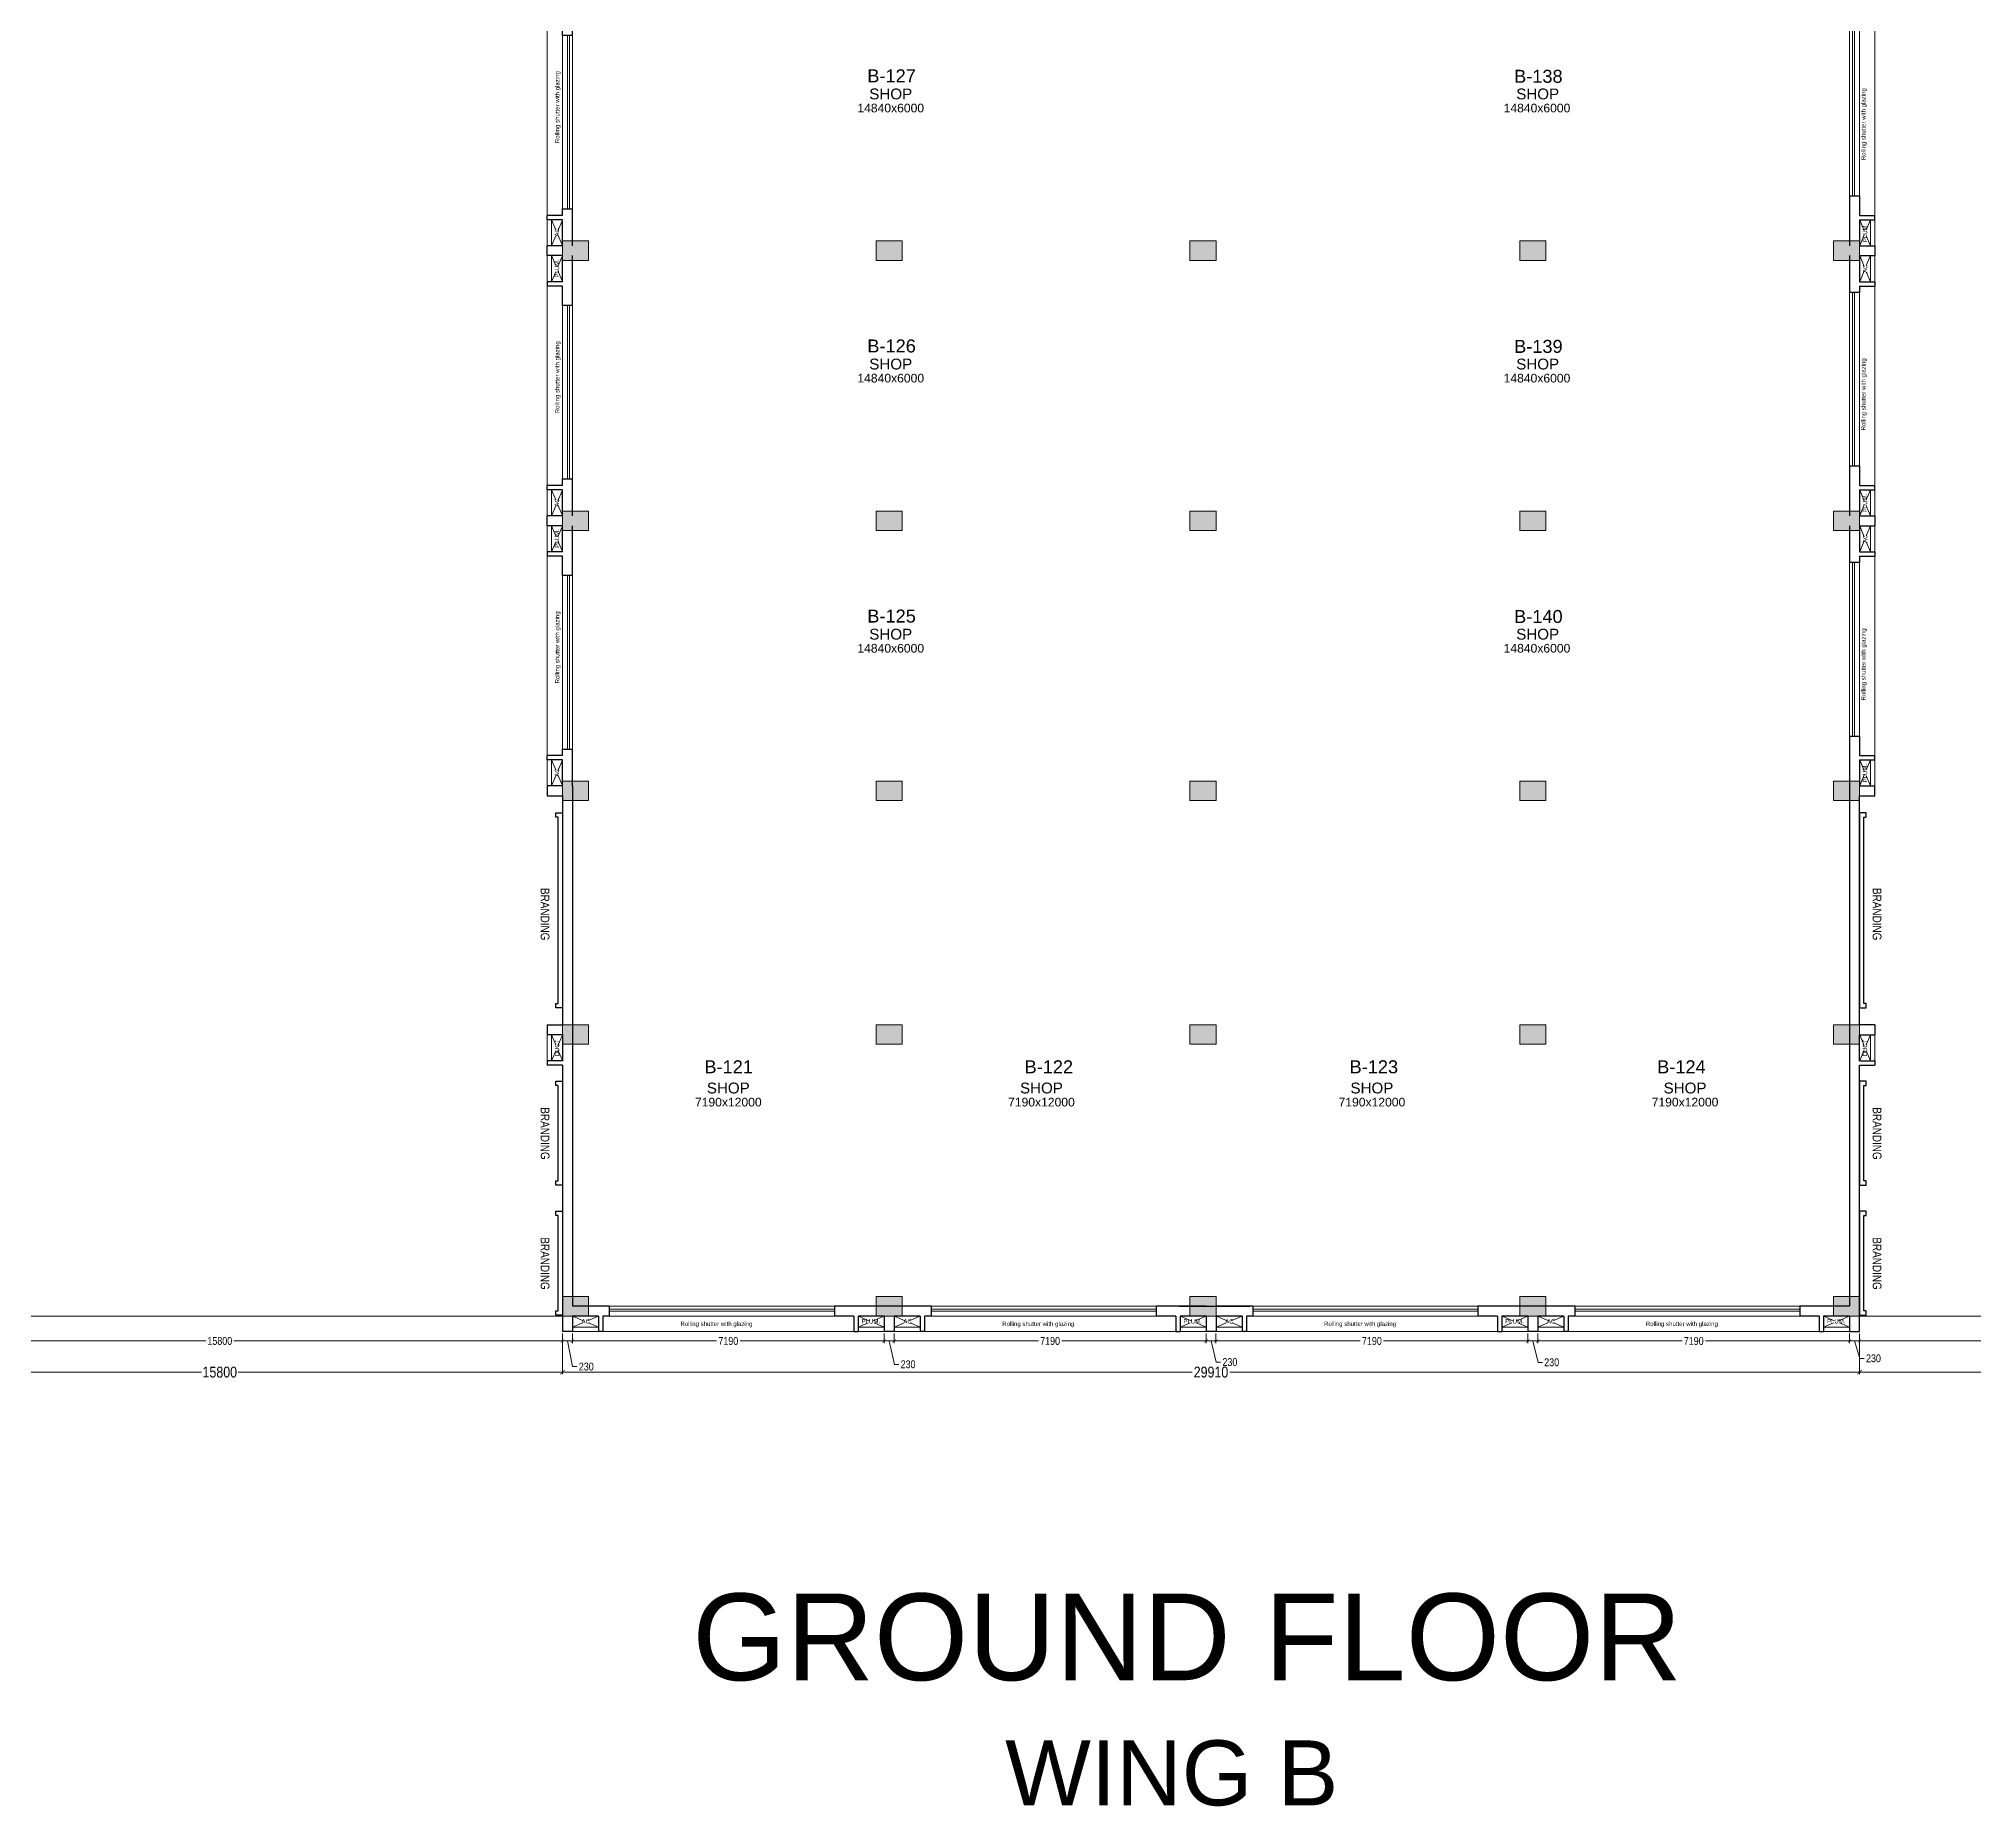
# Model space of a CAD drawing. Header units: metres. Extents: x 9819 to 10514, y 4405 to 4599.
# Drawn here: x 9952.47 to 9997.07, y 4507.33 to 4548.1 of the extents above; entities that cross this region are included whole.
import ezdxf
from ezdxf.enums import TextEntityAlignment as Align

# ---------------------------------------------------------------- set-up
doc = ezdxf.new("R2010")
doc.units = ezdxf.units.M
doc.header["$MEASUREMENT"] = 0
doc.header["$PDMODE"] = 35
doc.header["$PDSIZE"] = 0.3
doc.linetypes.add('HIDDEN', pattern=[0.375, 0.25, -0.125])
doc.layers.add('A_COL. NO', color=4, linetype='Continuous')
doc.layers.add('A_SIGNAGE', color=171, linetype='Continuous')
for name, color, linetype, lineweight in [('A_COMMENTS', 3, 'Continuous', 0), ('A_DOOR-WIN', 23, 'Continuous', 9), ('A_DOTTED', 8, 'HIDDEN', 0), ('A_EXT DIM', 7, 'Continuous', 5), ('A_LEDGE', 252, 'Continuous', 15), ('A_SHOP NO.', 113, 'Continuous', 5), ('A_SILL 0.09', 9, 'Continuous', 9), ('A_SILL 0.25', 25, 'Continuous', 15), ('A_STAIRS', 21, 'Continuous', 9), ('A_TEXT', 7, 'Continuous', 5), ('A_WALL', 7, 'Continuous', 30), ('COLUMN-FINAL', 210, 'Continuous', 20)]:
    doc.layers.add(name, color=color, linetype=linetype, lineweight=lineweight)
doc.layers.get('A_COL. NO').off()
doc.styles.add('A', font='ARIALN.TTF')
doc.styles.get("Standard").update_dxf_attribs({"font": 'arial.ttf'})
doc.dimstyles.new('DIM IN MM', dxfattribs={"dimtxt": 0.18, "dimasz": 0.075, "dimexe": 0.05, "dimexo": 0.05, "dimgap": 0.05, "dimtad": 0, "dimdec": 0, "dimlfac": 1000, "dimzin": 3, "dimdsep": 46, "dimtxsty": 'A', "dimblk1": 'ARCHTICK', "dimblk2": 'ARCHTICK', "dimsah": 1, "dimcen": 0, "dimclrd": 256, "dimclre": 256, "dimclrt": 256, "dimadec": 0, "dimazin": 0, "dimtfac": 1, "dimtdec": 0, "dimtofl": 0, "dimtmove": 1, "dimatfit": 3, "dimfxl": 1, "dimtolj": 1, "dimtzin": 0, "dimlwd": -1, "dimlwe": -1, "dimarcsym": 0})
doc.dimstyles.new('DIM IN MM LARGE', dxfattribs={"dimtxt": 0.25, "dimasz": 0.1, "dimexe": 0.05, "dimexo": 0.05, "dimgap": 0.05, "dimtad": 0, "dimdec": 0, "dimlfac": 1000, "dimzin": 3, "dimdsep": 46, "dimtxsty": 'A', "dimblk1": 'ARCHTICK', "dimblk2": 'ARCHTICK', "dimsah": 1, "dimcen": 0, "dimclrd": 256, "dimclre": 256, "dimclrt": 256, "dimadec": 0, "dimazin": 0, "dimtfac": 1, "dimtdec": 0, "dimtofl": 0, "dimtmove": 2, "dimatfit": 3, "dimfxl": 1, "dimtolj": 1, "dimtzin": 0, "dimlwd": -1, "dimlwe": -1, "dimarcsym": 0})

# ---------------------------------------------------------------- blocks, each defined once
blk = doc.blocks.new('Typical shops Gr.')
at = {"layer": 'A_DOOR-WIN'}
for p, q in [((30.095, -1.08), (30.095, -5.08)), ((30.145, -1.08), (30.145, -5.08)), ((0.465, -5.38), (0.465, -1.38)), ((0.515, -5.38), (0.515, -1.38))]:
    blk.add_line(p, q, dxfattribs=at)
at = {"layer": 'A_DOTTED'}
for p, q in [((0.1, -0.83), (0.35, -0.23)), ((0.1, -0.23), (0.35, -0.83)), ((30.51, -0.23), (30.26, -0.83)), ((30.51, -0.83), (30.26, -0.23)), ((0.1, -6.23), (0.35, -5.63)), ((0.1, -5.63), (0.35, -6.23)), ((30.51, -5.63), (30.26, -6.23)), ((30.51, -6.23), (30.26, -5.63))]:
    blk.add_line(p, q, dxfattribs=at)
at = {"layer": 'A_LEDGE'}
for p, q in [((0, -0.83), (0, -0.23)), ((0.1, -0.83), (0.1, -0.23)), ((30.51, -0.83), (30.51, -0.23)), ((30.61, -0.83), (30.61, -0.23)), ((0, -5.63), (0, -6.23)), ((0.1, -5.63), (0.1, -6.23)), ((30.51, -5.63), (30.51, -6.23)), ((30.61, -5.63), (30.61, -6.23))]:
    blk.add_line(p, q, dxfattribs=at)
at = {"layer": 'A_SILL 0.09'}
for p, q in [((30.03, -5.08), (30.03, -1.08)), ((30.26, -1.08), (30.26, -5.08)), ((0.35, -5.38), (0.35, -1.38)), ((0.58, -1.38), (0.58, -5.38))]:
    blk.add_line(p, q, dxfattribs=at)
at = {"layer": 'A_STAIRS'}
for p, q in [((0, -5.53), (0, -0.93)), ((30.61, -5.53), (30.61, -0.93))]:
    blk.add_line(p, q, dxfattribs=at)
at = {"layer": 'A_WALL'}
for p, q in [((0, -0.23), (0, 0)), ((30.61, 0), (30.61, -0.23)), ((0.35, -0.23), (0, -0.23)), ((0.35, -0.83), (0.35, -0.23)), ((0.58, -1.38), (0.58, -0.23)), ((30.03, -0.23), (30.03, -1.08)), ((30.26, -0.23), (30.61, -0.23)), ((30.26, -0.23), (30.26, -0.83)), ((0.35, -0.83), (0, -0.83)), ((0, -0.83), (0, -0.93)), ((30.26, -0.83), (30.61, -0.83)), ((30.61, -0.83), (30.61, -0.93)), ((0.35, -0.93), (0, -0.93)), ((0.35, -1.38), (0.35, -0.93)), ((30.26, -1.08), (30.03, -1.08)), ((30.26, -0.93), (30.61, -0.93)), ((30.26, -0.93), (30.26, -1.08)), ((0.58, -1.38), (0.35, -1.38)), ((30.03, -5.08), (30.03, -6.23)), ((30.03, -5.08), (30.26, -5.08)), ((30.26, -5.08), (30.26, -5.53)), ((0.35, -5.53), (0, -5.53)), ((0, -5.63), (0, -5.53)), ((0.35, -5.63), (0, -5.63)), ((0.35, -5.53), (0.35, -5.38)), ((0.35, -5.38), (0.58, -5.38)), ((0.35, -6.23), (0.35, -5.63)), ((0.58, -6.23), (0.58, -5.38)), ((30.26, -5.53), (30.61, -5.53)), ((30.26, -5.63), (30.26, -6.23)), ((30.26, -5.63), (30.61, -5.63)), ((30.61, -5.63), (30.61, -5.53)), ((0.35, -6.23), (0, -6.23)), ((30.26, -6.23), (30.61, -6.23))]:
    blk.add_line(p, q, dxfattribs=at)
at = {"layer": 'A_TEXT'}
for s, p in [('PLUM.', (0.274, -0.523)), ('AC', (30.436, -0.531)), ('Rolling shutter with glazing', (0.282, -3.034)), ('Rolling shutter with glazing', (30.399, -3.428)), ('PLUM.', (30.434, -5.936)), ('AC', (0.274, -5.923))]:
    blk.add_text(s, height=0.1, rotation=90, dxfattribs=at).set_placement(p, align=Align.CENTER)
for s, height, p in [('SHOP', 0.25, (7.92, -2.855)), ('SHOP', 0.25, (22.837, -2.855)), ('14840x6000', 0.2, (7.92, -3.155)), ('14840x6000', 0.2, (22.821, -3.155))]:
    blk.add_text(s, height=height, dxfattribs=at).set_placement(p, align=Align.CENTER)
blk = doc.blocks.new('Front shops Gr.')
at = {"layer": 'A_DOOR-WIN'}
for p, q in [((6.04, -11.835), (0.85, -11.835)), ((6.04, -11.885), (0.85, -11.885)), ((13.46, -11.835), (8.27, -11.835)), ((13.46, -11.885), (8.27, -11.885))]:
    blk.add_line(p, q, dxfattribs=at)
at = {"layer": 'A_DOTTED'}
for p, q in [((0.6, -12.25), (0, -12)), ((0, -12.25), (0.6, -12)), ((6.59, -12.25), (7.19, -12)), ((7.19, -12.25), (6.59, -12)), ((7.42, -12.25), (8.02, -12)), ((8.02, -12.25), (7.42, -12)), ((14.01, -12.25), (14.61, -12)), ((14.61, -12.25), (14.01, -12))]:
    blk.add_line(p, q, dxfattribs=at)
at = {"layer": 'A_LEDGE'}
for p, q in [((0.6, -12.25), (0, -12.25)), ((0.6, -12.35), (0, -12.35)), ((6.59, -12.25), (7.19, -12.25)), ((6.59, -12.35), (7.19, -12.35)), ((8.02, -12.25), (7.42, -12.25)), ((8.02, -12.35), (7.42, -12.35)), ((14.01, -12.25), (14.61, -12.25)), ((14.01, -12.35), (14.61, -12.35))]:
    blk.add_line(p, q, dxfattribs=at)
at = {"layer": 'A_SILL 0.09'}
for p, q in [((0.85, -11.77), (6.04, -11.77)), ((6.04, -12), (0.85, -12)), ((8.27, -11.77), (13.46, -11.77)), ((13.46, -12), (8.27, -12))]:
    blk.add_line(p, q, dxfattribs=at)
at = {"layer": 'A_STAIRS'}
for p, q in [((0.7, -12.35), (6.49, -12.35)), ((8.12, -12.35), (13.91, -12.35))]:
    blk.add_line(p, q, dxfattribs=at)
at = {"layer": 'A_WALL'}
for p, q in [((0.85, -11.77), (0, -11.77)), ((0, -12), (0, -12.35)), ((0.6, -12), (0, -12)), ((0.6, -12), (0.6, -12.35)), ((0.85, -12), (0.7, -12)), ((0.7, -12), (0.7, -12.35)), ((0.85, -11.77), (0.85, -12)), ((6.04, -11.77), (6.04, -12)), ((7.49, -11.77), (6.04, -11.77)), ((6.49, -12), (6.04, -12)), ((6.49, -12), (6.49, -12.35)), ((7.19, -12), (6.59, -12)), ((6.59, -12), (6.59, -12.35)), ((7.19, -12), (7.19, -12.35)), ((8.02, -12), (7.42, -12)), ((7.42, -12), (7.42, -12.35)), ((8.27, -11.77), (7.49, -11.77)), ((8.02, -12), (8.02, -12.35)), ((8.27, -12), (8.12, -12)), ((8.12, -12), (8.12, -12.35)), ((8.27, -11.77), (8.27, -12)), ((13.46, -11.77), (13.46, -12)), ((14.61, -11.77), (13.46, -11.77)), ((13.91, -12), (13.46, -12)), ((13.91, -12), (13.91, -12.35)), ((14.61, -12), (14.01, -12)), ((14.01, -12), (14.01, -12.35)), ((14.61, -12), (14.61, -12.35)), ((0, -12.35), (-0.23, -12.35)), ((0.7, -12.35), (0.6, -12.35)), ((6.49, -12.35), (6.59, -12.35)), ((7.42, -12.35), (7.19, -12.35)), ((8.12, -12.35), (8.02, -12.35)), ((13.91, -12.35), (14.01, -12.35))]:
    blk.add_line(p, q, dxfattribs=at)
at = {"layer": 'A_TEXT'}
for s, height, p in [('SHOP', 0.25, (3.595, -6.863)), ('SHOP', 0.25, (10.815, -6.863)), ('7190x12000', 0.2, (3.595, -7.163)), ('7190x12000', 0.2, (10.815, -7.163)), ('AC', 0.1, (0.309, -12.169)), ('Rolling shutter with glazing', 0.1, (3.322, -12.227)), ('PLUM.', 0.1, (6.882, -12.169)), ('AC', 0.1, (7.729, -12.169)), ('Rolling shutter with glazing', 0.1, (10.742, -12.227)), ('PLUM.', 0.1, (14.302, -12.169))]:
    blk.add_text(s, height=height, dxfattribs=at).set_placement(p, align=Align.CENTER)
blk = doc.blocks.new('_ARCHTICK')
at = {"color": 0, "linetype": 'ByBlock', "const_width": 0.15}
blk.add_lwpolyline([(-0.5, -0.5), (0.5, 0.5)], dxfattribs=at)
blk = doc.blocks.new('*D275')
at = {"layer": 'A_EXT DIM', "transparency": 16777216}
for p, q in [((9948.743, 4518.234), (9948.743, 4518.012)), ((9948.743, 4518.062), (9956.323, 4518.062)), ((9964.543, 4518.062), (9956.964, 4518.062)), ((9964.543, 4518.234), (9964.543, 4518.012))]:
    blk.add_line(p, q, dxfattribs=at)
at = {"layer": 'Defpoints', "color": 0, "transparency": 16777216}
for p in [(9948.743, 4518.284), (9964.543, 4518.284), (9964.543, 4518.062)]:
    blk.add_point(p, dxfattribs=at)
at = {"layer": 'A_EXT DIM', "transparency": 16777216, "xscale": 0.075, "yscale": 0.075, "zscale": 0.075, "rotation": 180}
blk.add_blockref('_ARCHTICK', (9948.743, 4518.062), dxfattribs=at)
at = {"layer": 'A_EXT DIM', "transparency": 16777216, "xscale": 0.075, "yscale": 0.075, "zscale": 0.075}
blk.add_blockref('_ARCHTICK', (9964.543, 4518.062), dxfattribs=at)
at = {"layer": 'A_EXT DIM', "transparency": 16777216, "insert": (9956.643, 4518.062), "char_height": 0.18, "attachment_point": 5, "style": 'A'}
blk.add_mtext('\\A1;15800', dxfattribs=at)
blk = doc.blocks.new('*D276')
at = {"layer": 'A_EXT DIM', "transparency": 16777216}
for p, q in [((9964.543, 4518.234), (9964.543, 4518.012)), ((9964.543, 4518.062), (9964.773, 4518.062)), ((9964.658, 4518.062), (9964.779, 4517.471)), ((9964.773, 4518.234), (9964.773, 4518.012)), ((9964.779, 4517.471), (9964.879, 4517.471))]:
    blk.add_line(p, q, dxfattribs=at)
at = {"layer": 'Defpoints', "color": 0, "transparency": 16777216}
for p in [(9964.543, 4518.284), (9964.773, 4518.284), (9964.773, 4518.062)]:
    blk.add_point(p, dxfattribs=at)
at = {"layer": 'A_EXT DIM', "transparency": 16777216, "xscale": 0.075, "yscale": 0.075, "zscale": 0.075, "rotation": 180}
blk.add_blockref('_ARCHTICK', (9964.543, 4518.062), dxfattribs=at)
at = {"layer": 'A_EXT DIM', "transparency": 16777216, "xscale": 0.075, "yscale": 0.075, "zscale": 0.075}
blk.add_blockref('_ARCHTICK', (9964.773, 4518.062), dxfattribs=at)
at = {"layer": 'A_EXT DIM', "transparency": 16777216, "insert": (9965.093, 4517.471), "char_height": 0.18, "attachment_point": 5, "style": 'A'}
blk.add_mtext('\\A1;230', dxfattribs=at)
blk = doc.blocks.new('*D277')
at = {"layer": 'A_EXT DIM', "transparency": 16777216}
for p, q in [((9964.773, 4518.234), (9964.773, 4518.012)), ((9964.773, 4518.062), (9968.099, 4518.062)), ((9971.963, 4518.062), (9968.638, 4518.062)), ((9971.963, 4518.234), (9971.963, 4518.012))]:
    blk.add_line(p, q, dxfattribs=at)
at = {"layer": 'Defpoints', "color": 0, "transparency": 16777216}
for p in [(9964.773, 4518.284), (9971.963, 4518.284), (9971.963, 4518.062)]:
    blk.add_point(p, dxfattribs=at)
at = {"layer": 'A_EXT DIM', "transparency": 16777216, "xscale": 0.075, "yscale": 0.075, "zscale": 0.075, "rotation": 180}
blk.add_blockref('_ARCHTICK', (9964.773, 4518.062), dxfattribs=at)
at = {"layer": 'A_EXT DIM', "transparency": 16777216, "xscale": 0.075, "yscale": 0.075, "zscale": 0.075}
blk.add_blockref('_ARCHTICK', (9971.963, 4518.062), dxfattribs=at)
at = {"layer": 'A_EXT DIM', "transparency": 16777216, "insert": (9968.368, 4518.062), "char_height": 0.18, "attachment_point": 5, "style": 'A'}
blk.add_mtext('\\A1;7190', dxfattribs=at)
blk = doc.blocks.new('*D278')
at = {"layer": 'A_EXT DIM', "transparency": 16777216}
for p, q in [((9971.963, 4518.234), (9971.963, 4518.012)), ((9971.963, 4518.062), (9972.193, 4518.062)), ((9972.078, 4518.062), (9972.199, 4517.523)), ((9972.193, 4518.234), (9972.193, 4518.012)), ((9972.199, 4517.523), (9972.299, 4517.523))]:
    blk.add_line(p, q, dxfattribs=at)
at = {"layer": 'Defpoints', "color": 0, "transparency": 16777216}
for p in [(9971.963, 4518.284), (9972.193, 4518.284), (9972.193, 4518.062)]:
    blk.add_point(p, dxfattribs=at)
at = {"layer": 'A_EXT DIM', "transparency": 16777216, "xscale": 0.075, "yscale": 0.075, "zscale": 0.075, "rotation": 180}
blk.add_blockref('_ARCHTICK', (9971.963, 4518.062), dxfattribs=at)
at = {"layer": 'A_EXT DIM', "transparency": 16777216, "xscale": 0.075, "yscale": 0.075, "zscale": 0.075}
blk.add_blockref('_ARCHTICK', (9972.193, 4518.062), dxfattribs=at)
at = {"layer": 'A_EXT DIM', "transparency": 16777216, "insert": (9972.513, 4517.523), "char_height": 0.18, "attachment_point": 5, "style": 'A'}
blk.add_mtext('\\A1;230', dxfattribs=at)
blk = doc.blocks.new('*D279')
at = {"layer": 'A_EXT DIM', "transparency": 16777216}
for p, q in [((9972.193, 4518.234), (9972.193, 4518.012)), ((9972.193, 4518.062), (9975.519, 4518.062)), ((9979.383, 4518.062), (9976.058, 4518.062)), ((9979.383, 4518.234), (9979.383, 4518.012))]:
    blk.add_line(p, q, dxfattribs=at)
at = {"layer": 'Defpoints', "color": 0, "transparency": 16777216}
for p in [(9972.193, 4518.284), (9979.383, 4518.284), (9979.383, 4518.062)]:
    blk.add_point(p, dxfattribs=at)
at = {"layer": 'A_EXT DIM', "transparency": 16777216, "xscale": 0.075, "yscale": 0.075, "zscale": 0.075, "rotation": 180}
blk.add_blockref('_ARCHTICK', (9972.193, 4518.062), dxfattribs=at)
at = {"layer": 'A_EXT DIM', "transparency": 16777216, "xscale": 0.075, "yscale": 0.075, "zscale": 0.075}
blk.add_blockref('_ARCHTICK', (9979.383, 4518.062), dxfattribs=at)
at = {"layer": 'A_EXT DIM', "transparency": 16777216, "insert": (9975.788, 4518.062), "char_height": 0.18, "attachment_point": 5, "style": 'A'}
blk.add_mtext('\\A1;7190', dxfattribs=at)
blk = doc.blocks.new('*D280')
at = {"layer": 'A_EXT DIM', "transparency": 16777216}
for p, q in [((9979.383, 4518.234), (9979.383, 4518.012)), ((9979.383, 4518.062), (9979.613, 4518.062)), ((9979.498, 4518.062), (9979.619, 4517.574)), ((9979.613, 4518.234), (9979.613, 4518.012)), ((9979.619, 4517.574), (9979.719, 4517.574))]:
    blk.add_line(p, q, dxfattribs=at)
at = {"layer": 'Defpoints', "color": 0, "transparency": 16777216}
for p in [(9979.383, 4518.284), (9979.613, 4518.284), (9979.613, 4518.062)]:
    blk.add_point(p, dxfattribs=at)
at = {"layer": 'A_EXT DIM', "transparency": 16777216, "xscale": 0.075, "yscale": 0.075, "zscale": 0.075, "rotation": 180}
blk.add_blockref('_ARCHTICK', (9979.383, 4518.062), dxfattribs=at)
at = {"layer": 'A_EXT DIM', "transparency": 16777216, "xscale": 0.075, "yscale": 0.075, "zscale": 0.075}
blk.add_blockref('_ARCHTICK', (9979.613, 4518.062), dxfattribs=at)
at = {"layer": 'A_EXT DIM', "transparency": 16777216, "insert": (9979.933, 4517.574), "char_height": 0.18, "attachment_point": 5, "style": 'A'}
blk.add_mtext('\\A1;230', dxfattribs=at)
blk = doc.blocks.new('*D281')
at = {"layer": 'A_EXT DIM', "transparency": 16777216}
for p, q in [((9979.613, 4518.234), (9979.613, 4518.012)), ((9979.613, 4518.062), (9982.939, 4518.062)), ((9986.803, 4518.062), (9983.478, 4518.062)), ((9986.803, 4518.234), (9986.803, 4518.012))]:
    blk.add_line(p, q, dxfattribs=at)
at = {"layer": 'Defpoints', "color": 0, "transparency": 16777216}
for p in [(9979.613, 4518.284), (9986.803, 4518.284), (9986.803, 4518.062)]:
    blk.add_point(p, dxfattribs=at)
at = {"layer": 'A_EXT DIM', "transparency": 16777216, "xscale": 0.075, "yscale": 0.075, "zscale": 0.075, "rotation": 180}
blk.add_blockref('_ARCHTICK', (9979.613, 4518.062), dxfattribs=at)
at = {"layer": 'A_EXT DIM', "transparency": 16777216, "xscale": 0.075, "yscale": 0.075, "zscale": 0.075}
blk.add_blockref('_ARCHTICK', (9986.803, 4518.062), dxfattribs=at)
at = {"layer": 'A_EXT DIM', "transparency": 16777216, "insert": (9983.208, 4518.062), "char_height": 0.18, "attachment_point": 5, "style": 'A'}
blk.add_mtext('\\A1;7190', dxfattribs=at)
blk = doc.blocks.new('*D282')
at = {"layer": 'A_EXT DIM', "transparency": 16777216}
for p, q in [((9986.803, 4518.234), (9986.803, 4518.012)), ((9986.803, 4518.062), (9987.033, 4518.062)), ((9986.918, 4518.062), (9987.039, 4517.569)), ((9987.033, 4518.234), (9987.033, 4518.012)), ((9987.039, 4517.569), (9987.139, 4517.569))]:
    blk.add_line(p, q, dxfattribs=at)
at = {"layer": 'Defpoints', "color": 0, "transparency": 16777216}
for p in [(9986.803, 4518.284), (9987.033, 4518.284), (9987.033, 4518.062)]:
    blk.add_point(p, dxfattribs=at)
at = {"layer": 'A_EXT DIM', "transparency": 16777216, "xscale": 0.075, "yscale": 0.075, "zscale": 0.075, "rotation": 180}
blk.add_blockref('_ARCHTICK', (9986.803, 4518.062), dxfattribs=at)
at = {"layer": 'A_EXT DIM', "transparency": 16777216, "xscale": 0.075, "yscale": 0.075, "zscale": 0.075}
blk.add_blockref('_ARCHTICK', (9987.033, 4518.062), dxfattribs=at)
at = {"layer": 'A_EXT DIM', "transparency": 16777216, "insert": (9987.353, 4517.569), "char_height": 0.18, "attachment_point": 5, "style": 'A'}
blk.add_mtext('\\A1;230', dxfattribs=at)
blk = doc.blocks.new('*D283')
at = {"layer": 'A_EXT DIM', "transparency": 16777216}
for p, q in [((9987.033, 4518.234), (9987.033, 4518.012)), ((9987.033, 4518.062), (9990.359, 4518.062)), ((9994.223, 4518.062), (9990.898, 4518.062)), ((9994.223, 4518.234), (9994.223, 4518.012))]:
    blk.add_line(p, q, dxfattribs=at)
at = {"layer": 'Defpoints', "color": 0, "transparency": 16777216}
for p in [(9987.033, 4518.284), (9994.223, 4518.284), (9994.223, 4518.062)]:
    blk.add_point(p, dxfattribs=at)
at = {"layer": 'A_EXT DIM', "transparency": 16777216, "xscale": 0.075, "yscale": 0.075, "zscale": 0.075, "rotation": 180}
blk.add_blockref('_ARCHTICK', (9987.033, 4518.062), dxfattribs=at)
at = {"layer": 'A_EXT DIM', "transparency": 16777216, "xscale": 0.075, "yscale": 0.075, "zscale": 0.075}
blk.add_blockref('_ARCHTICK', (9994.223, 4518.062), dxfattribs=at)
at = {"layer": 'A_EXT DIM', "transparency": 16777216, "insert": (9990.628, 4518.062), "char_height": 0.18, "attachment_point": 5, "style": 'A'}
blk.add_mtext('\\A1;7190', dxfattribs=at)
blk = doc.blocks.new('*D284')
at = {"layer": 'A_EXT DIM', "transparency": 16777216}
for p, q in [((9994.223, 4518.234), (9994.223, 4518.012)), ((9994.223, 4518.062), (9994.453, 4518.062)), ((9994.338, 4518.062), (9994.459, 4517.661)), ((9994.453, 4518.234), (9994.453, 4518.012)), ((9994.459, 4517.661), (9994.559, 4517.661))]:
    blk.add_line(p, q, dxfattribs=at)
at = {"layer": 'Defpoints', "color": 0, "transparency": 16777216}
for p in [(9994.223, 4518.284), (9994.453, 4518.284), (9994.453, 4518.062)]:
    blk.add_point(p, dxfattribs=at)
at = {"layer": 'A_EXT DIM', "transparency": 16777216, "xscale": 0.075, "yscale": 0.075, "zscale": 0.075, "rotation": 180}
blk.add_blockref('_ARCHTICK', (9994.223, 4518.062), dxfattribs=at)
at = {"layer": 'A_EXT DIM', "transparency": 16777216, "xscale": 0.075, "yscale": 0.075, "zscale": 0.075}
blk.add_blockref('_ARCHTICK', (9994.453, 4518.062), dxfattribs=at)
at = {"layer": 'A_EXT DIM', "transparency": 16777216, "insert": (9994.773, 4517.661), "char_height": 0.18, "attachment_point": 5, "style": 'A'}
blk.add_mtext('\\A1;230', dxfattribs=at)
blk = doc.blocks.new('*D285')
at = {"layer": 'A_EXT DIM', "transparency": 16777216}
for p, q in [((9994.453, 4518.234), (9994.453, 4518.012)), ((9994.453, 4518.062), (10002.033, 4518.062)), ((10010.253, 4518.062), (10002.674, 4518.062)), ((10010.253, 4518.234), (10010.253, 4518.012))]:
    blk.add_line(p, q, dxfattribs=at)
at = {"layer": 'Defpoints', "color": 0, "transparency": 16777216}
for p in [(9994.453, 4518.284), (10010.253, 4518.284), (10010.253, 4518.062)]:
    blk.add_point(p, dxfattribs=at)
at = {"layer": 'A_EXT DIM', "transparency": 16777216, "xscale": 0.075, "yscale": 0.075, "zscale": 0.075, "rotation": 180}
blk.add_blockref('_ARCHTICK', (9994.453, 4518.062), dxfattribs=at)
at = {"layer": 'A_EXT DIM', "transparency": 16777216, "xscale": 0.075, "yscale": 0.075, "zscale": 0.075}
blk.add_blockref('_ARCHTICK', (10010.253, 4518.062), dxfattribs=at)
at = {"layer": 'A_EXT DIM', "transparency": 16777216, "insert": (10002.353, 4518.062), "char_height": 0.18, "attachment_point": 5, "style": 'A'}
blk.add_mtext('\\A1;15800', dxfattribs=at)
blk = doc.blocks.new('*D219')
at = {"layer": 'A_EXT DIM', "transparency": 16777216}
for p, q in [((9948.743, 4518.012), (9948.743, 4517.293)), ((9964.543, 4518.012), (9964.543, 4517.293)), ((9948.743, 4517.343), (9956.218, 4517.343)), ((9964.543, 4517.343), (9957.069, 4517.343))]:
    blk.add_line(p, q, dxfattribs=at)
at = {"layer": 'Defpoints', "color": 0, "transparency": 16777216}
for p in [(9948.743, 4518.062), (9964.543, 4518.062), (9964.543, 4517.343)]:
    blk.add_point(p, dxfattribs=at)
at = {"layer": 'A_EXT DIM', "transparency": 16777216, "xscale": 0.1, "yscale": 0.1, "zscale": 0.1, "rotation": 180}
blk.add_blockref('_ARCHTICK', (9948.743, 4517.343), dxfattribs=at)
at = {"layer": 'A_EXT DIM', "transparency": 16777216, "xscale": 0.1, "yscale": 0.1, "zscale": 0.1}
blk.add_blockref('_ARCHTICK', (9964.543, 4517.343), dxfattribs=at)
at = {"layer": 'A_EXT DIM', "transparency": 16777216, "insert": (9956.643, 4517.343), "char_height": 0.25, "attachment_point": 5, "style": 'A'}
blk.add_mtext('\\A1;15800', dxfattribs=at)
blk = doc.blocks.new('*D220')
at = {"layer": 'A_EXT DIM', "transparency": 16777216}
for p, q in [((9964.543, 4518.012), (9964.543, 4517.293)), ((9994.453, 4518.012), (9994.453, 4517.293)), ((9964.543, 4517.343), (9979.061, 4517.343)), ((9994.453, 4517.343), (9979.935, 4517.343))]:
    blk.add_line(p, q, dxfattribs=at)
at = {"layer": 'Defpoints', "color": 0, "transparency": 16777216}
for p in [(9964.543, 4518.062), (9994.453, 4518.062), (9994.453, 4517.343)]:
    blk.add_point(p, dxfattribs=at)
at = {"layer": 'A_EXT DIM', "transparency": 16777216, "xscale": 0.1, "yscale": 0.1, "zscale": 0.1, "rotation": 180}
blk.add_blockref('_ARCHTICK', (9964.543, 4517.343), dxfattribs=at)
at = {"layer": 'A_EXT DIM', "transparency": 16777216, "xscale": 0.1, "yscale": 0.1, "zscale": 0.1}
blk.add_blockref('_ARCHTICK', (9994.453, 4517.343), dxfattribs=at)
at = {"layer": 'A_EXT DIM', "transparency": 16777216, "insert": (9979.498, 4517.343), "char_height": 0.25, "attachment_point": 5, "style": 'A'}
blk.add_mtext('\\A1;29910', dxfattribs=at)
blk = doc.blocks.new('*D221')
at = {"layer": 'A_EXT DIM', "transparency": 16777216}
for p, q in [((9994.453, 4518.012), (9994.453, 4517.293)), ((10010.253, 4518.012), (10010.253, 4517.293)), ((9994.453, 4517.343), (10001.928, 4517.343)), ((10010.253, 4517.343), (10002.779, 4517.343))]:
    blk.add_line(p, q, dxfattribs=at)
at = {"layer": 'Defpoints', "color": 0, "transparency": 16777216}
for p in [(9994.453, 4518.062), (10010.253, 4518.062), (10010.253, 4517.343)]:
    blk.add_point(p, dxfattribs=at)
at = {"layer": 'A_EXT DIM', "transparency": 16777216, "xscale": 0.1, "yscale": 0.1, "zscale": 0.1, "rotation": 180}
blk.add_blockref('_ARCHTICK', (9994.453, 4517.343), dxfattribs=at)
at = {"layer": 'A_EXT DIM', "transparency": 16777216, "xscale": 0.1, "yscale": 0.1, "zscale": 0.1}
blk.add_blockref('_ARCHTICK', (10010.253, 4517.343), dxfattribs=at)
at = {"layer": 'A_EXT DIM', "transparency": 16777216, "insert": (10002.353, 4517.343), "char_height": 0.25, "attachment_point": 5, "style": 'A'}
blk.add_mtext('\\A1;15800', dxfattribs=at)
blk = doc.blocks.new('WING-B REVISED COL.')
at = {"layer": 'COLUMN-FINAL'}
for color, points in [(1, [(5371.299, -8773.198), (5371.299, -8773.648), (5371.899, -8773.648), (5371.899, -8773.198)]), (3, [(5378.534, -8773.198), (5378.534, -8773.648), (5379.134, -8773.648), (5379.134, -8773.198)]), (3, [(5385.769, -8773.198), (5385.769, -8773.648), (5386.369, -8773.648), (5386.369, -8773.198)]), (3, [(5393.374, -8773.198), (5393.374, -8773.648), (5393.974, -8773.648), (5393.974, -8773.198)]), (1, [(5400.609, -8773.198), (5400.609, -8773.648), (5401.209, -8773.648), (5401.209, -8773.198)]), (1, [(5371.299, -8779.428), (5371.299, -8779.878), (5371.899, -8779.878), (5371.899, -8779.428)]), (3, [(5378.534, -8779.428), (5378.534, -8779.878), (5379.134, -8779.878), (5379.134, -8779.428)]), (3, [(5385.769, -8779.428), (5385.769, -8779.878), (5386.369, -8779.878), (5386.369, -8779.428)]), (3, [(5393.374, -8779.428), (5393.374, -8779.878), (5393.974, -8779.878), (5393.974, -8779.428)]), (1, [(5400.609, -8779.428), (5400.609, -8779.878), (5401.209, -8779.878), (5401.209, -8779.428)]), (1, [(5371.299, -8785.658), (5371.299, -8786.108), (5371.899, -8786.108), (5371.899, -8785.658)]), (3, [(5378.534, -8785.658), (5378.534, -8786.108), (5379.134, -8786.108), (5379.134, -8785.658)]), (3, [(5385.769, -8785.658), (5385.769, -8786.108), (5386.369, -8786.108), (5386.369, -8785.658)]), (3, [(5393.374, -8785.658), (5393.374, -8786.108), (5393.974, -8786.108), (5393.974, -8785.658)]), (1, [(5400.609, -8785.658), (5400.609, -8786.108), (5401.209, -8786.108), (5401.209, -8785.658)]), (1, [(5371.299, -8791.278), (5371.299, -8791.728), (5371.899, -8791.728), (5371.899, -8791.278)]), (3, [(5378.534, -8791.278), (5378.534, -8791.728), (5379.134, -8791.728), (5379.134, -8791.278)]), (3, [(5385.769, -8791.278), (5385.769, -8791.728), (5386.369, -8791.728), (5386.369, -8791.278)]), (3, [(5393.374, -8791.278), (5393.374, -8791.728), (5393.974, -8791.728), (5393.974, -8791.278)]), (3, [(5393.374, -8791.278), (5393.374, -8791.728), (5393.974, -8791.728), (5393.974, -8791.278)]), (1, [(5400.609, -8791.278), (5400.609, -8791.728), (5401.209, -8791.728), (5401.209, -8791.278)]), (1, [(5371.299, -8797.548), (5371.299, -8797.998), (5371.899, -8797.998), (5371.899, -8797.548)]), (3, [(5378.534, -8797.548), (5378.534, -8797.998), (5379.134, -8797.998), (5379.134, -8797.548)]), (3, [(5385.769, -8797.548), (5385.769, -8797.998), (5386.369, -8797.998), (5386.369, -8797.548)]), (3, [(5393.374, -8797.548), (5393.374, -8797.998), (5393.974, -8797.998), (5393.974, -8797.548)]), (3, [(5393.374, -8797.548), (5393.374, -8797.998), (5393.974, -8797.998), (5393.974, -8797.548)]), (1, [(5400.609, -8797.548), (5400.609, -8797.998), (5401.209, -8797.998), (5401.209, -8797.548)])]:
    blk.add_hatch(color=color, dxfattribs=at).paths.add_polyline_path(points)
at = {"layer": 'COLUMN-FINAL', "color": 1}
for points in [[(5371.299, -8773.198), (5371.299, -8773.648), (5371.899, -8773.648), (5371.899, -8773.198)], [(5400.609, -8773.198), (5400.609, -8773.648), (5401.209, -8773.648), (5401.209, -8773.198)], [(5371.299, -8779.428), (5371.299, -8779.878), (5371.899, -8779.878), (5371.899, -8779.428)], [(5400.609, -8779.428), (5400.609, -8779.878), (5401.209, -8779.878), (5401.209, -8779.428)], [(5371.299, -8785.658), (5371.299, -8786.108), (5371.899, -8786.108), (5371.899, -8785.658)], [(5400.609, -8785.658), (5400.609, -8786.108), (5401.209, -8786.108), (5401.209, -8785.658)], [(5371.299, -8791.278), (5371.299, -8791.728), (5371.899, -8791.728), (5371.899, -8791.278)], [(5400.609, -8791.278), (5400.609, -8791.728), (5401.209, -8791.728), (5401.209, -8791.278)], [(5371.299, -8797.548), (5371.299, -8797.998), (5371.899, -8797.998), (5371.899, -8797.548)], [(5400.609, -8797.548), (5400.609, -8797.998), (5401.209, -8797.998), (5401.209, -8797.548)]]:
    blk.add_lwpolyline(points, close=True, dxfattribs=at)
at = {"layer": 'COLUMN-FINAL', "color": 3}
for points in [[(5378.534, -8773.198), (5378.534, -8773.648), (5379.134, -8773.648), (5379.134, -8773.198)], [(5385.769, -8773.198), (5385.769, -8773.648), (5386.369, -8773.648), (5386.369, -8773.198)], [(5393.374, -8773.198), (5393.374, -8773.648), (5393.974, -8773.648), (5393.974, -8773.198)], [(5378.534, -8779.428), (5378.534, -8779.878), (5379.134, -8779.878), (5379.134, -8779.428)], [(5385.769, -8779.428), (5385.769, -8779.878), (5386.369, -8779.878), (5386.369, -8779.428)], [(5393.374, -8779.428), (5393.374, -8779.878), (5393.974, -8779.878), (5393.974, -8779.428)], [(5378.534, -8785.658), (5378.534, -8786.108), (5379.134, -8786.108), (5379.134, -8785.658)], [(5385.769, -8785.658), (5385.769, -8786.108), (5386.369, -8786.108), (5386.369, -8785.658)], [(5393.374, -8785.658), (5393.374, -8786.108), (5393.974, -8786.108), (5393.974, -8785.658)], [(5378.534, -8791.278), (5378.534, -8791.728), (5379.134, -8791.728), (5379.134, -8791.278)], [(5385.769, -8791.278), (5385.769, -8791.728), (5386.369, -8791.728), (5386.369, -8791.278)], [(5393.374, -8791.278), (5393.374, -8791.728), (5393.974, -8791.728), (5393.974, -8791.278)], [(5393.374, -8791.278), (5393.374, -8791.728), (5393.974, -8791.728), (5393.974, -8791.278)], [(5378.534, -8797.548), (5378.534, -8797.998), (5379.134, -8797.998), (5379.134, -8797.548)], [(5385.769, -8797.548), (5385.769, -8797.998), (5386.369, -8797.998), (5386.369, -8797.548)], [(5393.374, -8797.548), (5393.374, -8797.998), (5393.974, -8797.998), (5393.974, -8797.548)], [(5393.374, -8797.548), (5393.374, -8797.998), (5393.974, -8797.998), (5393.974, -8797.548)]]:
    blk.add_lwpolyline(points, close=True, dxfattribs=at)

msp = doc.modelspace()

# ---------------------------------------------------------------- linework, layer by layer
msp.add_line((9978.7611, 4518.8644), (9980.3911, 4518.8644))
at = {"layer": 'A_COMMENTS'}
for points in [[(9964.2934, 4525.1244), (9964.5434, 4525.1244), (9964.5434, 4524.5244), (9964.2934, 4524.5244)], [(9994.7034, 4525.1244), (9994.4534, 4525.1244), (9994.4534, 4524.5244), (9994.7034, 4524.5244)]]:
    msp.add_lwpolyline(points, close=True, dxfattribs=at)
at = {"layer": 'A_DOTTED'}
for p, q in [((9964.2934, 4524.5244), (9964.5434, 4525.1244)), ((9964.2934, 4525.1244), (9964.5434, 4524.5244)), ((9994.7034, 4524.5244), (9994.4534, 4525.1244)), ((9994.7034, 4525.1244), (9994.4534, 4524.5244))]:
    msp.add_line(p, q, dxfattribs=at)
at = {"layer": 'A_LEDGE'}
for p, q in [((9964.1934, 4524.5244), (9964.1934, 4525.1244)), ((9964.2934, 4524.5244), (9964.2934, 4525.1244)), ((9994.7034, 4524.5244), (9994.7034, 4525.1244)), ((9994.8034, 4524.5244), (9994.8034, 4525.1244))]:
    msp.add_line(p, q, dxfattribs=at)
at = {"layer": 'A_SIGNAGE', "color": 6}
for points in [[(9964.5434, 4525.7444), (9964.3934, 4525.7444), (9964.3934, 4525.8444), (9964.4434, 4525.8444), (9964.4434, 4530.1444), (9964.3934, 4530.1444), (9964.3934, 4530.2444), (9964.5434, 4530.2444)], [(9994.4534, 4525.7444), (9994.6034, 4525.7444), (9994.6034, 4525.8444), (9994.5534, 4525.8444), (9994.5534, 4530.1444), (9994.6034, 4530.1444), (9994.6034, 4530.2444), (9994.4534, 4530.2444)], [(9964.5434, 4521.6544), (9964.3934, 4521.6544), (9964.3934, 4521.7544), (9964.4434, 4521.7544), (9964.4434, 4523.9544), (9964.3934, 4523.9544), (9964.3934, 4524.0544), (9964.5434, 4524.0544)], [(9994.4534, 4521.6544), (9994.6034, 4521.6544), (9994.6034, 4521.7544), (9994.5534, 4521.7544), (9994.5534, 4523.9544), (9994.6034, 4523.9544), (9994.6034, 4524.0544), (9994.4534, 4524.0544)], [(9964.5434, 4518.6544), (9964.3934, 4518.6544), (9964.3934, 4518.7544), (9964.4434, 4518.7544), (9964.4434, 4520.9544), (9964.3934, 4520.9544), (9964.3934, 4521.0544), (9964.5434, 4521.0544)], [(9994.4534, 4518.6544), (9994.6034, 4518.6544), (9994.6034, 4518.7544), (9994.5534, 4518.7544), (9994.5534, 4520.9544), (9994.6034, 4520.9544), (9994.6034, 4521.0544), (9994.4534, 4521.0544)]]:
    msp.add_lwpolyline(points, close=True, dxfattribs=at)
at = {"layer": 'A_SILL 0.25'}
for p, q in [((9948.7434, 4518.6344), (9964.5434, 4518.6344)), ((9994.4534, 4518.6344), (10010.2534, 4518.6344))]:
    msp.add_line(p, q, dxfattribs=at)
at = {"layer": 'A_WALL'}
for p, q in [((9964.1934, 4530.8644), (9964.1934, 4530.6344)), ((9964.7734, 4530.8644), (9964.7734, 4518.8644)), ((9994.2234, 4530.8644), (9994.2234, 4518.8644)), ((9994.8034, 4530.6344), (9994.8034, 4530.8644)), ((9964.1934, 4530.6344), (9964.5434, 4530.6344)), ((9964.5434, 4530.6344), (9964.5434, 4525.3544)), ((9994.4534, 4525.3544), (9994.4534, 4530.6344)), ((9994.4534, 4530.6344), (9994.8034, 4530.6344)), ((9964.1934, 4525.3544), (9964.1934, 4525.1244)), ((9964.1934, 4525.3544), (9964.5434, 4525.3544)), ((9964.5434, 4525.1244), (9964.1934, 4525.1244)), ((9964.5434, 4525.1244), (9964.5434, 4524.5244)), ((9994.8034, 4525.3544), (9994.4534, 4525.3544)), ((9994.4534, 4524.5244), (9994.4534, 4525.1244)), ((9994.4534, 4525.1244), (9994.8034, 4525.1244)), ((9994.8034, 4525.3544), (9994.8034, 4525.1244)), ((9964.5434, 4524.5244), (9964.1934, 4524.5244)), ((9964.1934, 4524.5244), (9964.1934, 4524.4244)), ((9964.5434, 4524.4244), (9964.1934, 4524.4244)), ((9964.5434, 4524.4244), (9964.5434, 4518.2844)), ((9994.4534, 4524.5244), (9994.8034, 4524.5244)), ((9994.4534, 4518.2844), (9994.4534, 4524.4244)), ((9994.4534, 4524.4244), (9994.8034, 4524.4244)), ((9994.8034, 4524.5244), (9994.8034, 4524.4244)), ((9994.2234, 4518.2844), (9994.4534, 4518.2844))]:
    msp.add_line(p, q, dxfattribs=at)

# ---------------------------------------------------------------- block references
at = {"layer": 'A_COL. NO'}
msp.add_blockref('WING-B REVISED COL.', (4593.2443, 13316.6323), dxfattribs=at)
at = {"layer": 'A_WALL'}
for name, p in [('Typical shops Gr.', (9964.1934, 4549.5544)), ('Typical shops Gr.', (9964.1934, 4543.3244)), ('Typical shops Gr.', (9964.1934, 4537.0944)), ('Front shops Gr.', (9964.7734, 4530.6344)), ('Front shops Gr.', (9979.6134, 4530.6344))]:
    msp.add_blockref(name, p, dxfattribs=at)

# ---------------------------------------------------------------- texts
at = {"layer": 'A_SHOP NO.'}
for s, p in [('B-127', (9972.1329, 4547.0917)), ('B-138', (9987.0466, 4547.0818)), ('B-126', (9972.1329, 4540.8617)), ('B-139', (9987.0466, 4540.8518)), ('B-125', (9972.1329, 4534.6317)), ('B-140', (9987.0466, 4534.6218)), ('B-121', (9968.3769, 4524.2355)), ('B-122', (9975.7589, 4524.2355)), ('B-123', (9983.2524, 4524.2355)), ('B-124', (9990.3451, 4524.2355))]:
    msp.add_text(s, height=0.3, dxfattribs=at).set_placement(p, align=Align.CENTER)
at = {"layer": 'A_SIGNAGE', "color": 6, "char_height": 0.2, "rotation": 270, "style": 'A'}
for insert, attachment_point in [((9964.2434, 4527.301), 3), ((9994.7534, 4527.301), 9), ((9964.2434, 4522.2433), 3), ((9994.7534, 4522.2433), 9), ((9964.2434, 4519.2433), 3), ((9994.7534, 4519.2433), 9)]:
    msp.add_mtext_dynamic_manual_height_columns('BRANDING', width=1.232295, gutter_width=1, heights=[0], dxfattribs=dict(at, insert=insert, attachment_point=attachment_point))
at = {"layer": 'A_TEXT'}
for p in [(9964.4695, 4524.8189), (9994.6272, 4524.8189)]:
    msp.add_text('DUCT', height=0.1, rotation=90, dxfattribs=at).set_placement(p, align=Align.CENTER)
msp.add_text('GROUND FLOOR', height=2, dxfattribs=at).set_placement((9978.9446, 4510.2372), align=Align.CENTER)
at = {"layer": 'A_TEXT', "insert": (9974.3045, 4508.8504), "char_height": 1.5, "attachment_point": 1}
msp.add_mtext_dynamic_manual_height_columns('\\pxqc;WING B', width=8.576109, gutter_width=1, heights=[0], dxfattribs=at)

# ---------------------------------------------------------------- dimensions: what is measured, and where the dimension line sits
at = {"layer": 'A_EXT DIM'}
for base, p1, p2, dimstyle, picture, middle in [((9964.5434, 4518.0616), (9948.7434, 4518.2844), (9964.5434, 4518.2844), 'DIM IN MM', '*D275', (9956.6434, 4518.0616)), ((9971.9634, 4518.0616), (9964.7734, 4518.2844), (9971.9634, 4518.2844), 'DIM IN MM', '*D277', (9968.3684, 4518.0616)), ((9979.3834, 4518.0616), (9972.1934, 4518.2844), (9979.3834, 4518.2844), 'DIM IN MM', '*D279', (9975.7884, 4518.0616)), ((9986.8034, 4518.0616), (9979.6134, 4518.2844), (9986.8034, 4518.2844), 'DIM IN MM', '*D281', (9983.2084, 4518.0616)), ((9994.2234, 4518.0616), (9987.0334, 4518.2844), (9994.2234, 4518.2844), 'DIM IN MM', '*D283', (9990.6284, 4518.0616)), ((9994.4534, 4518.0616), (9994.2234, 4518.2844), (9994.4534, 4518.2844), 'DIM IN MM', '*D284', (9994.6086, 4517.6609)), ((10010.2534, 4518.0616), (9994.4534, 4518.2844), (10010.2534, 4518.2844), 'DIM IN MM', '*D285', (10002.3534, 4518.0616)), ((9964.5434, 4517.3426), (9948.7434, 4518.0616), (9964.5434, 4518.0616), 'DIM IN MM LARGE', '*D219', (9956.6434, 4517.3426)), ((9994.4534, 4517.3426), (9964.5434, 4518.0616), (9994.4534, 4518.0616), 'DIM IN MM LARGE', '*D220', (9979.4984, 4517.3426)), ((10010.2534, 4517.3426), (9994.4534, 4518.0616), (10010.2534, 4518.0616), 'DIM IN MM LARGE', '*D221', (10002.3534, 4517.3426))]:
    dim = msp.add_linear_dim(base=base, p1=p1, p2=p2, dimstyle=dimstyle, override={"dimpost": '\\X'}, dxfattribs=at)
    dim.commit()
    dim.dimension.update_dxf_attribs({"geometry": picture, "text_midpoint": middle})
for base, p1, p2, picture, middle in [((9964.7734, 4518.0616), (9964.5434, 4518.2844), (9964.7734, 4518.2844), '*D276', (9964.9286, 4517.471)), ((9972.1934, 4518.0616), (9971.9634, 4518.2844), (9972.1934, 4518.2844), '*D278', (9972.3486, 4517.5225)), ((9979.6134, 4518.0616), (9979.3834, 4518.2844), (9979.6134, 4518.2844), '*D280', (9979.7686, 4517.574)), ((9987.0334, 4518.0616), (9986.8034, 4518.2844), (9987.0334, 4518.2844), '*D282', (9987.1886, 4517.569))]:
    dim = msp.add_linear_dim(base=base, p1=p1, p2=p2, dimstyle='DIM IN MM', override={"dimpost": '\\X'}, dxfattribs=at)
    dim.commit()
    dim.dimension.update_dxf_attribs({"geometry": picture, "text_midpoint": middle, "dimtype": 128})

doc.saveas('drawing.dxf')
